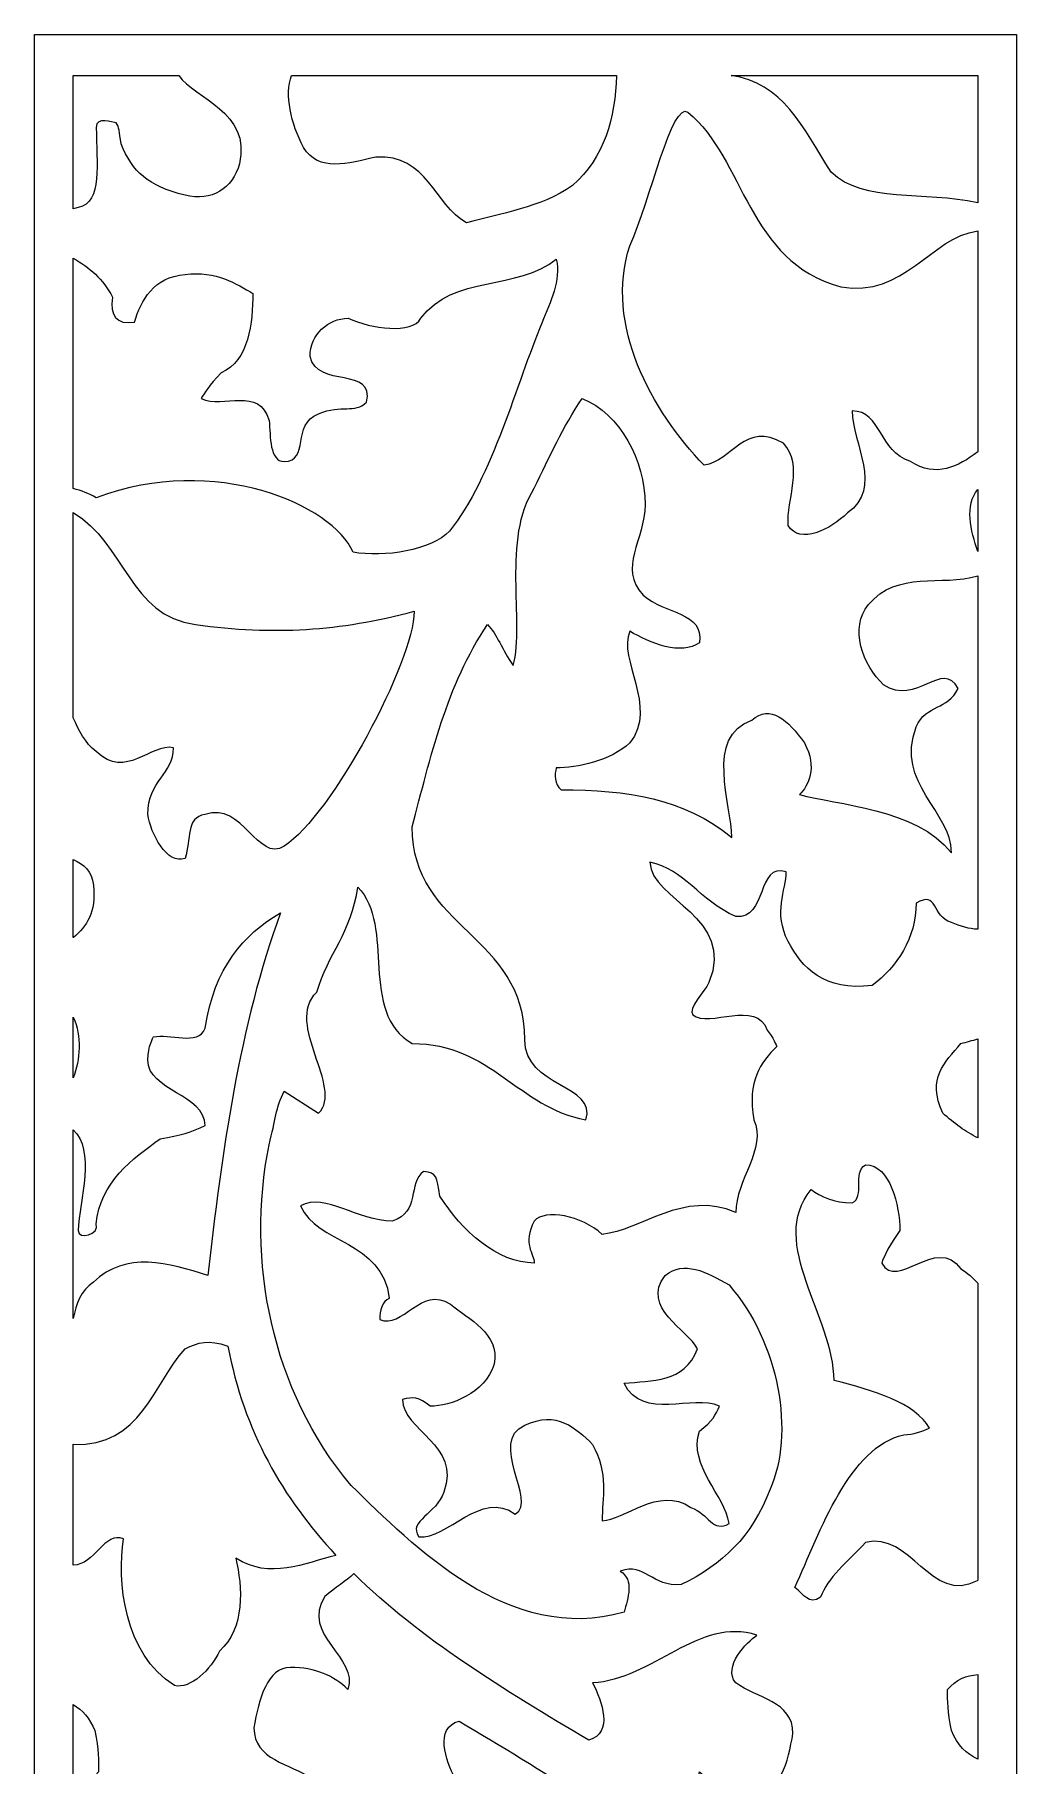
# Model space of a CAD drawing. Header units: centimetres. Extents: x -9.6 to 9.4, y -13.5 to 13.6.
# Drawn here: x 1.59 to 9.41, y -0.21 to 13.59 of the extents above; entities that cross this region are included whole.
import ezdxf

# ---------------------------------------------------------------- set-up
doc = ezdxf.new("R2010")
doc.units = ezdxf.units.CM
doc.header["$MEASUREMENT"] = 0
doc.layers.add('layer 1', color=7, linetype='Continuous')

msp = doc.modelspace()

# ---------------------------------------------------------------- linework, layer by layer
at = {"layer": 'layer 1', "color": 242, "lineweight": 9}
for points, knots in [([(9.40912, 13.58709), (9.40912, 13.58709), (1.58808, 13.58709), (1.58808, 13.58709), (1.58808, 13.58709), (1.58808, 13.58709), (1.58808, -13.52585), (1.58808, -13.52585), (1.58808, -13.52585), (1.58808, -13.52585), (9.40912, -13.52585), (9.40912, -13.52585), (9.40912, -13.52585), (9.40912, -13.52585), (9.40912, 13.58709), (9.40912, 13.58709)], [0, 0, 0, 0, 0.2, 0.2, 0.2, 0.2, 0.4, 0.4, 0.4, 0.4, 0.6, 0.6, 0.6, 0.6, 1, 1, 1, 1]), ([(2.73756, 13.26), (2.73756, 13.26), (1.89548, 13.26), (1.89548, 13.26), (1.89548, 13.26), (1.89548, 13.26), (1.89548, 12.19921), (1.89548, 12.19921), (1.89548, 12.19921), (1.90856, 12.20231), (1.92162, 12.2053), (1.93467, 12.2082), (1.93467, 12.2082), (2.13234, 12.25382), (2.07914, 12.55809), (2.07914, 12.84711), (2.07914, 12.84711), (2.07914, 12.9384), (2.20838, 12.88515), (2.23879, 12.88515), (2.23879, 12.88515), (2.26172, 12.84711), (2.26172, 12.81671), (2.2768, 12.71783), (2.2768, 12.71783), (2.36806, 12.48963), (2.48968, 12.38314), (2.78621, 12.30709), (2.78621, 12.30709), (2.99909, 12.25382), (3.16639, 12.36032), (3.21971, 12.55809), (3.21971, 12.55809), (3.3161, 12.97178), (2.86286, 13.07923), (2.73756, 13.26)], [0, 0, 0, 0, 0.1, 0.1, 0.1, 0.1, 0.2, 0.2, 0.2, 0.2, 0.3, 0.3, 0.3, 0.3, 0.4, 0.4, 0.4, 0.4, 0.5, 0.5, 0.5, 0.5, 0.6, 0.6, 0.6, 0.6, 0.7, 0.7, 0.7, 0.7, 0.8, 0.8, 0.8, 0.8, 1, 1, 1, 1]), ([(6.22396, 13.26), (6.22396, 13.26), (3.63573, 13.26), (3.63573, 13.26), (3.63573, 13.26), (3.57683, 13.11152), (3.63105, 12.87762), (3.72901, 12.6874), (3.72901, 12.6874), (3.85078, 12.48963), (4.08637, 12.55809), (4.30684, 12.61134), (4.30684, 12.61134), (4.71742, 12.63414), (4.77063, 12.23101), (5.02913, 12.0865), (5.02913, 12.0865), (5.29526, 12.16255), (5.62216, 12.2082), (5.87307, 12.38314), (5.87307, 12.38314), (6.12727, 12.60622), (6.21407, 12.92615), (6.22396, 13.26)], [0, 0, 0, 0, 0.14285714, 0.14285714, 0.14285714, 0.14285714, 0.28571429, 0.28571429, 0.28571429, 0.28571429, 0.42857143, 0.42857143, 0.42857143, 0.42857143, 0.57142857, 0.57142857, 0.57142857, 0.57142857, 0.71428571, 0.71428571, 0.71428571, 0.71428571, 1, 1, 1, 1]), ([(9.10172, 13.26), (9.10172, 13.26), (7.13673, 13.26), (7.13673, 13.26), (7.13673, 13.26), (7.54155, 13.21001), (7.71025, 12.84986), (7.9335, 12.48963), (7.9335, 12.48963), (8.19213, 12.24292), (8.67437, 12.33889), (9.10172, 12.24666), (9.10172, 12.24666), (9.10172, 12.24666), (9.10172, 13.26), (9.10172, 13.26)], [0, 0, 0, 0, 0.2, 0.2, 0.2, 0.2, 0.4, 0.4, 0.4, 0.4, 0.6, 0.6, 0.6, 0.6, 1, 1, 1, 1]), ([(9.10172, 10.2609), (9.10172, 10.2609), (9.10172, 12.02226), (9.10172, 12.02226), (9.10172, 12.02226), (8.72231, 11.97073), (8.51907, 11.48654), (8.00954, 11.57686), (8.00954, 11.57686), (7.26443, 11.78224), (7.24924, 12.58852), (6.79303, 12.96883), (6.79303, 12.96883), (6.66378, 13.0601), (6.49652, 12.26905), (6.32926, 11.90394), (6.32926, 11.90394), (6.12396, 11.27261), (6.50413, 10.58805), (6.9223, 10.15447), (6.9223, 10.15447), (7.14279, 10.1849), (7.24924, 10.51198), (7.55335, 10.32944), (7.55335, 10.32944), (7.72062, 10.15447), (7.57616, 9.88064), (7.59139, 9.67527), (7.59139, 9.67527), (7.68261, 9.51556), (7.9335, 9.64486), (8.06277, 9.77416), (8.06277, 9.77416), (8.35169, 9.97192), (8.1008, 10.32944), (8.1008, 10.58805), (8.1008, 10.58805), (8.33648, 10.58805), (8.31368, 10.26097), (8.56457, 10.1849), (8.56457, 10.1849), (8.77402, 10.05049), (8.94239, 10.14421), (9.10172, 10.2609)], [0, 0, 0, 0, 0.08333333, 0.08333333, 0.08333333, 0.08333333, 0.16666667, 0.16666667, 0.16666667, 0.16666667, 0.25, 0.25, 0.25, 0.25, 0.33333333, 0.33333333, 0.33333333, 0.33333333, 0.41666667, 0.41666667, 0.41666667, 0.41666667, 0.5, 0.5, 0.5, 0.5, 0.58333333, 0.58333333, 0.58333333, 0.58333333, 0.66666667, 0.66666667, 0.66666667, 0.66666667, 0.75, 0.75, 0.75, 0.75, 0.83333333, 0.83333333, 0.83333333, 0.83333333, 1, 1, 1, 1]), ([(1.89548, 11.80446), (1.89548, 11.80446), (1.89548, 9.96895), (1.89548, 9.96895), (1.89548, 9.96895), (1.95951, 9.95166), (2.0226, 9.92886), (2.07914, 9.89586), (2.07914, 9.89586), (3.02954, 10.25335), (3.9647, 9.835), (4.12438, 9.4623), (4.12438, 9.4623), (4.36767, 9.41668), (4.75544, 9.4775), (4.89229, 9.62965), (4.89229, 9.62965), (5.24202, 10.0632), (5.42459, 10.80863), (5.62977, 11.28783), (5.62977, 11.28783), (5.69819, 11.46277), (5.78184, 11.62251), (5.74392, 11.79746), (5.74392, 11.79746), (5.43969, 11.54643), (4.9227, 11.67574), (4.6642, 11.32587), (4.6642, 11.32587), (4.59576, 11.19656), (4.26883, 11.24218), (4.08637, 11.32587), (4.08637, 11.32587), (3.92669, 11.32587), (3.78223, 11.19656), (3.78223, 11.02158), (3.78223, 11.02158), (3.83546, 10.76298), (4.30684, 10.94553), (4.23081, 10.65649), (4.23081, 10.65649), (4.13957, 10.56521), (4.03312, 10.6413), (3.85078, 10.56521), (3.85078, 10.56521), (3.63016, 10.48155), (3.78223, 10.1849), (3.57696, 10.1849), (3.57696, 10.1849), (3.4553, 10.1849), (3.47051, 10.38267), (3.4553, 10.51198), (3.4553, 10.51198), (3.37936, 10.7858), (3.09035, 10.60325), (2.91548, 10.68693), (2.91548, 10.68693), (2.94589, 10.73257), (2.9687, 10.7858), (3.07513, 10.8923), (3.07513, 10.8923), (3.29562, 10.98357), (3.32605, 11.29544), (3.32605, 11.52363), (3.32605, 11.52363), (3.19678, 11.59969), (3.03713, 11.70619), (2.78621, 11.67574), (2.78621, 11.67574), (2.53532, 11.65292), (2.43648, 11.47038), (2.38325, 11.29544), (2.38325, 11.29544), (2.23879, 11.27261), (2.18559, 11.34866), (2.20838, 11.4932), (2.20838, 11.4932), (2.134, 11.63892), (2.02302, 11.7341), (1.89548, 11.80446)], [0, 0, 0, 0, 0.04761905, 0.04761905, 0.04761905, 0.04761905, 0.0952381, 0.0952381, 0.0952381, 0.0952381, 0.14285714, 0.14285714, 0.14285714, 0.14285714, 0.19047619, 0.19047619, 0.19047619, 0.19047619, 0.23809524, 0.23809524, 0.23809524, 0.23809524, 0.28571429, 0.28571429, 0.28571429, 0.28571429, 0.33333333, 0.33333333, 0.33333333, 0.33333333, 0.38095238, 0.38095238, 0.38095238, 0.38095238, 0.42857143, 0.42857143, 0.42857143, 0.42857143, 0.47619048, 0.47619048, 0.47619048, 0.47619048, 0.52380952, 0.52380952, 0.52380952, 0.52380952, 0.57142857, 0.57142857, 0.57142857, 0.57142857, 0.61904762, 0.61904762, 0.61904762, 0.61904762, 0.66666667, 0.66666667, 0.66666667, 0.66666667, 0.71428571, 0.71428571, 0.71428571, 0.71428571, 0.76190476, 0.76190476, 0.76190476, 0.76190476, 0.80952381, 0.80952381, 0.80952381, 0.80952381, 0.85714286, 0.85714286, 0.85714286, 0.85714286, 0.9047619, 0.9047619, 0.9047619, 0.9047619, 1, 1, 1, 1]), ([(9.10172, 6.45574), (9.10172, 6.45574), (9.10172, 9.27249), (9.10172, 9.27249), (9.10172, 9.27249), (8.80962, 9.18748), (8.46375, 9.32029), (8.23003, 9.04394), (8.23003, 9.04394), (8.07796, 8.8614), (8.18441, 8.55716), (8.35169, 8.40502), (8.35169, 8.40502), (8.61021, 8.23008), (8.82309, 8.6104), (8.94474, 8.37459), (8.94474, 8.37459), (8.8611, 8.19965), (8.69382, 8.25289), (8.61021, 8.07032), (8.61021, 8.07032), (8.44291, 7.61399), (8.89151, 7.401), (8.89151, 7.06632), (8.89151, 7.06632), (8.61021, 7.42383), (7.97153, 7.44665), (7.68261, 7.53031), (7.68261, 7.53031), (7.75104, 7.59877), (7.82707, 7.74326), (7.72062, 7.94101), (7.72062, 7.94101), (7.59139, 8.12359), (7.4469, 8.25289), (7.30244, 8.12359), (7.30244, 8.12359), (6.9223, 7.99427), (7.14279, 7.44665), (7.14279, 7.18803), (7.14279, 7.18803), (6.76263, 7.49988), (6.30644, 7.56834), (5.78184, 7.56834), (5.78184, 7.56834), (5.72861, 7.61399), (5.72861, 7.69004), (5.74392, 7.74326), (5.74392, 7.74326), (5.90359, 7.74326), (6.17719, 7.79651), (6.32926, 7.94101), (6.32926, 7.94101), (6.55735, 8.23008), (6.23042, 8.6104), (6.32926, 8.83095), (6.32926, 8.83095), (6.48891, 8.73971), (6.73981, 8.63322), (6.88429, 8.73971), (6.88429, 8.73971), (6.9223, 8.99071), (6.61056, 8.96027), (6.43571, 9.12002), (6.43571, 9.12002), (6.23042, 9.34061), (6.4509, 9.55359), (6.4509, 9.84261), (6.4509, 9.84261), (6.4509, 10.19251), (6.25322, 10.56521), (5.9491, 10.68693), (5.9491, 10.68693), (5.79703, 10.45873), (5.69058, 10.22294), (5.56896, 9.97192), (5.56896, 9.97192), (5.31042, 9.56879), (5.49292, 8.91464), (5.40167, 8.55716), (5.40167, 8.55716), (5.31042, 8.68645), (5.27255, 8.80817), (5.19643, 8.88422), (5.19643, 8.88422), (4.86947, 8.40502), (4.74022, 7.81934), (4.59576, 7.27169), (4.59576, 7.27169), (4.59576, 6.45783), (5.49292, 6.41218), (5.49292, 5.57547), (5.49292, 5.57547), (5.49292, 5.19515), (6.07076, 5.21799), (5.9795, 4.93656), (5.9795, 4.93656), (5.43969, 5.03544), (5.22682, 5.54505), (4.59576, 5.54505), (4.59576, 5.54505), (4.16249, 5.79605), (4.46652, 6.48063), (4.16249, 6.79249), (4.16249, 6.79249), (4.10915, 6.4274), (3.92669, 6.26004), (3.83546, 5.95578), (3.83546, 5.95578), (3.57696, 5.69718), (4.05595, 5.19515), (3.85078, 4.98979), (3.85078, 4.98979), (3.85078, 4.98979), (3.57696, 5.16472), (3.57696, 5.16472), (3.57696, 5.16472), (3.50853, 5.03544), (3.50853, 4.93656), (3.4553, 4.73879), (3.4553, 4.73879), (3.27282, 3.8184), (3.47051, 2.78394), (4.10915, 2.02331), (4.10915, 2.02331), (4.61098, 1.5365), (5.36366, 0.75306), (6.28364, 1.01167), (6.28364, 1.01167), (6.31404, 1.12576), (6.36728, 1.27026), (6.25322, 1.33873), (6.25322, 1.33873), (6.4509, 1.4148), (6.50413, 1.20944), (6.73981, 1.23225), (6.73981, 1.23225), (7.06677, 1.39198), (7.30244, 1.61257), (7.4469, 1.99288), (7.4469, 1.99288), (7.6447, 2.42644), (7.52293, 3.16438), (7.11997, 3.62065), (7.11997, 3.62065), (6.9375, 3.72713), (6.76263, 3.8184), (6.61056, 3.6967), (6.61056, 3.6967), (6.4129, 3.4381), (6.79303, 3.26315), (6.86907, 3.11102), (6.86907, 3.11102), (6.76263, 2.8372), (6.50413, 2.86002), (6.28364, 2.8372), (6.28364, 2.8372), (6.43571, 2.53303), (6.83106, 2.75353), (7.04394, 2.65463), (7.04394, 2.65463), (7.01363, 2.58617), (6.99074, 2.53303), (6.88429, 2.45686), (6.88429, 2.45686), (6.79303, 2.17546), (7.08957, 1.94726), (7.11997, 1.71905), (7.11997, 1.71905), (6.99074, 1.643), (6.96031, 1.79511), (6.81585, 1.84836), (6.81585, 1.84836), (6.55735, 2.02331), (6.28364, 1.74198), (6.10876, 1.74198), (6.10876, 1.74198), (6.10876, 1.91682), (6.16198, 2.1222), (6.03273, 2.35039), (6.03273, 2.35039), (5.90359, 2.47968), (5.74392, 2.62421), (5.49292, 2.50251), (5.49292, 2.50251), (5.19643, 2.37331), (5.59936, 1.89409), (5.41689, 1.79511), (5.41689, 1.79511), (5.15081, 1.99288), (4.86947, 1.58973), (4.64898, 1.61257), (4.64898, 1.61257), (4.55775, 1.74198), (4.79356, 1.79511), (4.84667, 1.97008), (4.84667, 1.97008), (4.99112, 2.35039), (4.51973, 2.45686), (4.51973, 2.70787), (4.51973, 2.70787), (4.59576, 2.73071), (4.64898, 2.73071), (4.74022, 2.65463), (4.74022, 2.65463), (4.8999, 2.65463), (5.17359, 2.75353), (5.24963, 2.9893), (5.24963, 2.9893), (5.29526, 3.24033), (5.04436, 3.34681), (4.8999, 3.4685), (4.8999, 3.4685), (4.6642, 3.62065), (4.51973, 3.26315), (4.33726, 3.34681), (4.33726, 3.34681), (4.33726, 3.41527), (4.36006, 3.49134), (4.41329, 3.51415), (4.41329, 3.51415), (4.36006, 3.97813), (3.83546, 3.94773), (3.70619, 4.25198), (3.70619, 4.25198), (3.90388, 4.35847), (4.16249, 4.13028), (4.43609, 4.13028), (4.43609, 4.13028), (4.6642, 4.19873), (4.55775, 4.43454), (4.68702, 4.52581), (4.68702, 4.52581), (4.79356, 4.51059), (4.79356, 4.48776), (4.81625, 4.32804), (4.81625, 4.32804), (4.99112, 4.05423), (5.27255, 3.79569), (5.56896, 3.79569), (5.56896, 3.79569), (5.56896, 3.87165), (5.4701, 3.94773), (5.56896, 4.13028), (5.56896, 4.13028), (5.65257, 4.22916), (5.9491, 4.1759), (6.10876, 4.02378), (6.10876, 4.02378), (6.4129, 4.05423), (6.76263, 4.38128), (7.17331, 4.19873), (7.17331, 4.19873), (7.17331, 4.45736), (7.42409, 4.70834), (7.31766, 4.93656), (7.31766, 4.93656), (7.26443, 5.24842), (7.37088, 5.39292), (7.50015, 5.52223), (7.50015, 5.52223), (7.50015, 5.52223), (7.46973, 5.5983), (7.42409, 5.65153), (7.42409, 5.65153), (7.34046, 5.90255), (6.96031, 5.66674), (6.83106, 5.77323), (6.83106, 5.77323), (6.79303, 5.8265), (6.9223, 5.95578), (6.96031, 6.03188), (6.96031, 6.03188), (7.17331, 6.5567), (6.50413, 6.68601), (6.48891, 6.99026), (6.48891, 6.99026), (6.76263, 6.93703), (6.88429, 6.68601), (7.17331, 6.5567), (7.17331, 6.5567), (7.42409, 6.53389), (7.34046, 6.99026), (7.57616, 6.91421), (7.57616, 6.91421), (7.57616, 6.76967), (7.46973, 6.58713), (7.59139, 6.35894), (7.59139, 6.35894), (7.6978, 6.15358), (7.8803, 5.95578), (8.26045, 6.00904), (8.26045, 6.00904), (8.45814, 6.15358), (8.61021, 6.38936), (8.61021, 6.66318), (8.61021, 6.66318), (8.78506, 6.76967), (8.73183, 6.5567), (8.89151, 6.51106), (8.89151, 6.51106), (8.96407, 6.4769), (9.03364, 6.45954), (9.10172, 6.45574)], [0, 0, 0, 0, 0.01298701, 0.01298701, 0.01298701, 0.01298701, 0.02597403, 0.02597403, 0.02597403, 0.02597403, 0.03896104, 0.03896104, 0.03896104, 0.03896104, 0.05194805, 0.05194805, 0.05194805, 0.05194805, 0.06493506, 0.06493506, 0.06493506, 0.06493506, 0.07792208, 0.07792208, 0.07792208, 0.07792208, 0.09090909, 0.09090909, 0.09090909, 0.09090909, 0.1038961, 0.1038961, 0.1038961, 0.1038961, 0.11688312, 0.11688312, 0.11688312, 0.11688312, 0.12987013, 0.12987013, 0.12987013, 0.12987013, 0.14285714, 0.14285714, 0.14285714, 0.14285714, 0.15584416, 0.15584416, 0.15584416, 0.15584416, 0.16883117, 0.16883117, 0.16883117, 0.16883117, 0.18181818, 0.18181818, 0.18181818, 0.18181818, 0.19480519, 0.19480519, 0.19480519, 0.19480519, 0.20779221, 0.20779221, 0.20779221, 0.20779221, 0.22077922, 0.22077922, 0.22077922, 0.22077922, 0.23376623, 0.23376623, 0.23376623, 0.23376623, 0.24675325, 0.24675325, 0.24675325, 0.24675325, 0.25974026, 0.25974026, 0.25974026, 0.25974026, 0.27272727, 0.27272727, 0.27272727, 0.27272727, 0.28571429, 0.28571429, 0.28571429, 0.28571429, 0.2987013, 0.2987013, 0.2987013, 0.2987013, 0.31168831, 0.31168831, 0.31168831, 0.31168831, 0.32467532, 0.32467532, 0.32467532, 0.32467532, 0.33766234, 0.33766234, 0.33766234, 0.33766234, 0.35064935, 0.35064935, 0.35064935, 0.35064935, 0.36363636, 0.36363636, 0.36363636, 0.36363636, 0.37662338, 0.37662338, 0.37662338, 0.37662338, 0.38961039, 0.38961039, 0.38961039, 0.38961039, 0.4025974, 0.4025974, 0.4025974, 0.4025974, 0.41558442, 0.41558442, 0.41558442, 0.41558442, 0.42857143, 0.42857143, 0.42857143, 0.42857143, 0.44155844, 0.44155844, 0.44155844, 0.44155844, 0.45454545, 0.45454545, 0.45454545, 0.45454545, 0.46753247, 0.46753247, 0.46753247, 0.46753247, 0.48051948, 0.48051948, 0.48051948, 0.48051948, 0.49350649, 0.49350649, 0.49350649, 0.49350649, 0.50649351, 0.50649351, 0.50649351, 0.50649351, 0.51948052, 0.51948052, 0.51948052, 0.51948052, 0.53246753, 0.53246753, 0.53246753, 0.53246753, 0.54545455, 0.54545455, 0.54545455, 0.54545455, 0.55844156, 0.55844156, 0.55844156, 0.55844156, 0.57142857, 0.57142857, 0.57142857, 0.57142857, 0.58441558, 0.58441558, 0.58441558, 0.58441558, 0.5974026, 0.5974026, 0.5974026, 0.5974026, 0.61038961, 0.61038961, 0.61038961, 0.61038961, 0.62337662, 0.62337662, 0.62337662, 0.62337662, 0.63636364, 0.63636364, 0.63636364, 0.63636364, 0.64935065, 0.64935065, 0.64935065, 0.64935065, 0.66233766, 0.66233766, 0.66233766, 0.66233766, 0.67532468, 0.67532468, 0.67532468, 0.67532468, 0.68831169, 0.68831169, 0.68831169, 0.68831169, 0.7012987, 0.7012987, 0.7012987, 0.7012987, 0.71428571, 0.71428571, 0.71428571, 0.71428571, 0.72727273, 0.72727273, 0.72727273, 0.72727273, 0.74025974, 0.74025974, 0.74025974, 0.74025974, 0.75324675, 0.75324675, 0.75324675, 0.75324675, 0.76623377, 0.76623377, 0.76623377, 0.76623377, 0.77922078, 0.77922078, 0.77922078, 0.77922078, 0.79220779, 0.79220779, 0.79220779, 0.79220779, 0.80519481, 0.80519481, 0.80519481, 0.80519481, 0.81818182, 0.81818182, 0.81818182, 0.81818182, 0.83116883, 0.83116883, 0.83116883, 0.83116883, 0.84415584, 0.84415584, 0.84415584, 0.84415584, 0.85714286, 0.85714286, 0.85714286, 0.85714286, 0.87012987, 0.87012987, 0.87012987, 0.87012987, 0.88311688, 0.88311688, 0.88311688, 0.88311688, 0.8961039, 0.8961039, 0.8961039, 0.8961039, 0.90909091, 0.90909091, 0.90909091, 0.90909091, 0.92207792, 0.92207792, 0.92207792, 0.92207792, 0.93506494, 0.93506494, 0.93506494, 0.93506494, 0.94805195, 0.94805195, 0.94805195, 0.94805195, 0.96103896, 0.96103896, 0.96103896, 0.96103896, 0.97402597, 0.97402597, 0.97402597, 0.97402597, 1, 1, 1, 1]), ([(9.10172, 9.4677), (9.10172, 9.4677), (9.10172, 9.96086), (9.10172, 9.96086), (9.10172, 9.96086), (8.99593, 9.83969), (9.04524, 9.63182), (9.10172, 9.4677)], [0, 0, 0, 0, 0.33333333, 0.33333333, 0.33333333, 0.33333333, 1, 1, 1, 1]), ([(1.89548, 9.77731), (1.89548, 9.77731), (1.89548, 8.14246), (1.89548, 8.14246), (1.89548, 8.14246), (1.93959, 8.04216), (1.98864, 7.94221), (2.07914, 7.87257), (2.07914, 7.87257), (2.31483, 7.64442), (2.51252, 7.94101), (2.69499, 7.903), (2.69499, 7.903), (2.69499, 7.69004), (2.48968, 7.64442), (2.48968, 7.37057), (2.48968, 7.37057), (2.51252, 7.21845), (2.64175, 6.96742), (2.78621, 7.02069), (2.78621, 7.02069), (2.83944, 7.1728), (2.78621, 7.34777), (2.94589, 7.37057), (2.94589, 7.37057), (3.25002, 7.47705), (3.36417, 6.98265), (3.57696, 7.11957), (3.57696, 7.11957), (3.9571, 7.36296), (4.61098, 8.59517), (4.61098, 8.99071), (4.61098, 8.99071), (4.01043, 8.83095), (3.50092, 8.80055), (2.86986, 8.88422), (2.86986, 8.88422), (2.34404, 8.9531), (2.30772, 9.53232), (1.89548, 9.77731)], [0, 0, 0, 0, 0.09090909, 0.09090909, 0.09090909, 0.09090909, 0.18181818, 0.18181818, 0.18181818, 0.18181818, 0.27272727, 0.27272727, 0.27272727, 0.27272727, 0.36363636, 0.36363636, 0.36363636, 0.36363636, 0.45454545, 0.45454545, 0.45454545, 0.45454545, 0.54545455, 0.54545455, 0.54545455, 0.54545455, 0.63636364, 0.63636364, 0.63636364, 0.63636364, 0.72727273, 0.72727273, 0.72727273, 0.72727273, 0.81818182, 0.81818182, 0.81818182, 0.81818182, 1, 1, 1, 1]), ([(1.89548, 7.01231), (1.89548, 7.01231), (1.89548, 6.38925), (1.89548, 6.38925), (1.89548, 6.38925), (1.89548, 6.38925), (1.89665, 6.38936), (1.89665, 6.38936), (1.89665, 6.38936), (2.00311, 6.48063), (2.07914, 6.58713), (2.05631, 6.80771), (2.05631, 6.80771), (2.04469, 6.91822), (1.97863, 6.97537), (1.89548, 7.01231)], [0, 0, 0, 0, 0.2, 0.2, 0.2, 0.2, 0.4, 0.4, 0.4, 0.4, 0.6, 0.6, 0.6, 0.6, 1, 1, 1, 1]), ([(1.89548, 4.85747), (1.89548, 4.85747), (1.89548, 3.35369), (1.89548, 3.35369), (1.89548, 3.35369), (1.91694, 3.46972), (1.95705, 3.57644), (2.05631, 3.64347), (2.05631, 3.64347), (2.31483, 3.89447), (2.65698, 3.79569), (2.9687, 3.6967), (2.9687, 3.6967), (3.07513, 4.6551), (3.21971, 5.69718), (3.54654, 6.58713), (3.54654, 6.58713), (3.25002, 6.41218), (3.02193, 6.15358), (2.94589, 5.66674), (2.94589, 5.66674), (2.89279, 5.52223), (2.65698, 5.62873), (2.53532, 5.5983), (2.53532, 5.5983), (2.53532, 5.5983), (2.48968, 5.52223), (2.48968, 5.41574), (2.48968, 5.41574), (2.48968, 5.16472), (2.94589, 5.14192), (2.94589, 4.8909), (2.94589, 4.8909), (2.83944, 4.83767), (2.7483, 4.81484), (2.58865, 4.78441), (2.58865, 4.78441), (2.36806, 4.63229), (2.10965, 4.43454), (2.07914, 4.10744), (2.07914, 4.10744), (2.10965, 4.02378), (1.93467, 3.97813), (1.93467, 4.05423), (1.93467, 4.05423), (1.94815, 4.29535), (2.0735, 4.70157), (1.89548, 4.85747)], [0, 0, 0, 0, 0.07692308, 0.07692308, 0.07692308, 0.07692308, 0.15384615, 0.15384615, 0.15384615, 0.15384615, 0.23076923, 0.23076923, 0.23076923, 0.23076923, 0.30769231, 0.30769231, 0.30769231, 0.30769231, 0.38461538, 0.38461538, 0.38461538, 0.38461538, 0.46153846, 0.46153846, 0.46153846, 0.46153846, 0.53846154, 0.53846154, 0.53846154, 0.53846154, 0.61538462, 0.61538462, 0.61538462, 0.61538462, 0.69230769, 0.69230769, 0.69230769, 0.69230769, 0.76923077, 0.76923077, 0.76923077, 0.76923077, 0.84615385, 0.84615385, 0.84615385, 0.84615385, 1, 1, 1, 1]), ([(1.89548, 5.75428), (1.89548, 5.75428), (1.89548, 5.27069), (1.89548, 5.27069), (1.89548, 5.27069), (1.94977, 5.41356), (1.96724, 5.60811), (1.89548, 5.75428)], [0, 0, 0, 0, 0.33333333, 0.33333333, 0.33333333, 0.33333333, 1, 1, 1, 1]), ([(9.10172, 4.79299), (9.10172, 4.79299), (9.10172, 5.58211), (9.10172, 5.58211), (9.10172, 5.58211), (9.05885, 5.57024), (9.01425, 5.55763), (8.96754, 5.54505), (8.96754, 5.54505), (8.83828, 5.39292), (8.69382, 5.27122), (8.82309, 4.98979), (8.82309, 4.98979), (8.91566, 4.90787), (9.00489, 4.84098), (9.10172, 4.79299)], [0, 0, 0, 0, 0.2, 0.2, 0.2, 0.2, 0.4, 0.4, 0.4, 0.4, 0.6, 0.6, 0.6, 0.6, 1, 1, 1, 1]), ([(9.10172, 1.26736), (9.10172, 1.26736), (9.10172, 3.63482), (9.10172, 3.63482), (9.10172, 3.63482), (9.06392, 3.67621), (9.02077, 3.7156), (8.96754, 3.74996), (8.96754, 3.74996), (8.76985, 4.02378), (8.45814, 3.56739), (8.33648, 3.79569), (8.33648, 3.79569), (8.35169, 3.84885), (8.4049, 3.94773), (8.48094, 4.05423), (8.48094, 4.05423), (8.48094, 4.25198), (8.4049, 4.57903), (8.20724, 4.57903), (8.20724, 4.57903), (8.1008, 4.51059), (8.20724, 4.32804), (8.1008, 4.27481), (8.1008, 4.27481), (7.95634, 4.27481), (7.84987, 4.32804), (7.77384, 4.38128), (7.77384, 4.38128), (7.42409, 3.94773), (7.95634, 3.36962), (7.95634, 2.86002), (7.95634, 2.86002), (8.26045, 2.78394), (8.61021, 2.67744), (8.71664, 2.47968), (8.71664, 2.47968), (8.66341, 2.45686), (8.58737, 2.42644), (8.51134, 2.42644), (8.51134, 2.42644), (8.07796, 2.32756), (7.84987, 1.6658), (7.6447, 1.20944), (7.6447, 1.20944), (7.72062, 1.15619), (7.75104, 1.06492), (7.84987, 1.13337), (7.84987, 1.13337), (7.90311, 1.28549), (8.06277, 1.4148), (8.20724, 1.56692), (8.20724, 1.56692), (8.56457, 1.6658), (8.73183, 1.06492), (9.09678, 1.26279), (9.09678, 1.26279), (9.09846, 1.26429), (9.1001, 1.26583), (9.10172, 1.26736)], [0, 0, 0, 0, 0.0625, 0.0625, 0.0625, 0.0625, 0.125, 0.125, 0.125, 0.125, 0.1875, 0.1875, 0.1875, 0.1875, 0.25, 0.25, 0.25, 0.25, 0.3125, 0.3125, 0.3125, 0.3125, 0.375, 0.375, 0.375, 0.375, 0.4375, 0.4375, 0.4375, 0.4375, 0.5, 0.5, 0.5, 0.5, 0.5625, 0.5625, 0.5625, 0.5625, 0.625, 0.625, 0.625, 0.625, 0.6875, 0.6875, 0.6875, 0.6875, 0.75, 0.75, 0.75, 0.75, 0.8125, 0.8125, 0.8125, 0.8125, 0.875, 0.875, 0.875, 0.875, 1, 1, 1, 1]), ([(1.89548, 2.35063), (1.89548, 2.35063), (1.89548, 1.38875), (1.89548, 1.38875), (1.89548, 1.38875), (2.06699, 1.38544), (2.14474, 1.66252), (2.29672, 1.59639), (2.29672, 1.59639), (2.24324, 1.26786), (2.29672, 0.67958), (2.70147, 0.42747), (2.70147, 0.42747), (2.83129, 0.3969), (2.99167, 0.55735), (3.06039, 0.70251), (3.06039, 0.70251), (3.2666, 0.88586), (3.24368, 1.2144), (3.19023, 1.44361), (3.19023, 1.44361), (3.45779, 1.26903), (3.7431, 1.40467), (3.98874, 1.46575), (3.98874, 1.46575), (3.56801, 1.91853), (3.25341, 2.45563), (3.12836, 3.13384), (3.12836, 3.13384), (2.9687, 3.18707), (2.89279, 3.16438), (2.78621, 3.11102), (2.78621, 3.11102), (2.53532, 2.8372), (2.43648, 2.32756), (1.89665, 2.35039), (1.89665, 2.35039), (1.89665, 2.35039), (1.89548, 2.35063), (1.89548, 2.35063)], [0, 0, 0, 0, 0.09090909, 0.09090909, 0.09090909, 0.09090909, 0.18181818, 0.18181818, 0.18181818, 0.18181818, 0.27272727, 0.27272727, 0.27272727, 0.27272727, 0.36363636, 0.36363636, 0.36363636, 0.36363636, 0.45454545, 0.45454545, 0.45454545, 0.45454545, 0.54545455, 0.54545455, 0.54545455, 0.54545455, 0.63636364, 0.63636364, 0.63636364, 0.63636364, 0.72727273, 0.72727273, 0.72727273, 0.72727273, 0.81818182, 0.81818182, 0.81818182, 0.81818182, 1, 1, 1, 1]), ([(4.13027, 1.32032), (4.66228, 0.79777), (5.33432, 0.38793), (6.00233, -0.00746), (6.00233, -0.00746), (6.19999, 0.04566), (6.10876, 0.30427), (6.03273, 0.44881), (6.03273, 0.44881), (6.50413, 0.47172), (6.88429, 0.98124), (7.34046, 0.82911), (7.34046, 0.82911), (7.26443, 0.77586), (7.06677, 0.57809), (7.17331, 0.44881), (7.17331, 0.44881), (7.34046, 0.32709), (7.62938, 0.30427), (7.62938, 0.04566), (7.62938, 0.04566), (7.59139, -0.18254), (7.52293, -0.43354), (7.34046, -0.43354), (7.34046, -0.43354), (7.14279, -0.43354), (6.99074, -0.36508), (6.88429, -0.25859), (6.88429, -0.25859), (6.79303, -0.50962), (7.26443, -0.69216), (7.06677, -0.99643), (7.06677, -0.99643), (6.98491, -1.06969), (6.89819, -1.1185), (6.83839, -1.17753), (6.83839, -1.17753), (6.30588, -0.65811), (5.6357, -0.24961), (4.9696, 0.14465), (4.9696, 0.14465), (4.77105, 0.0913), (4.86268, -0.16847), (4.93906, -0.31363), (4.93906, -0.31363), (4.46557, -0.33666), (4.08373, -0.84843), (3.62553, -0.69564), (3.62553, -0.69564), (3.7019, -0.64215), (3.90044, -0.4435), (3.79343, -0.31363), (3.79343, -0.31363), (3.62553, -0.1914), (3.33533, -0.16847), (3.33533, 0.0913), (3.33533, 0.0913), (3.3735, 0.32051), (3.44225, 0.57262), (3.62553, 0.57262), (3.62553, 0.57262), (3.82407, 0.57262), (3.97681, 0.50387), (4.08373, 0.3969), (4.08373, 0.3969), (4.17538, 0.64903), (3.7019, 0.8324), (3.90044, 1.138), (3.90044, 1.138), (3.98284, 1.21175), (4.07017, 1.26085), (4.13027, 1.32032)], [0, 0, 0, 0, 0.05263158, 0.05263158, 0.05263158, 0.05263158, 0.10526316, 0.10526316, 0.10526316, 0.10526316, 0.15789474, 0.15789474, 0.15789474, 0.15789474, 0.21052632, 0.21052632, 0.21052632, 0.21052632, 0.26315789, 0.26315789, 0.26315789, 0.26315789, 0.31578947, 0.31578947, 0.31578947, 0.31578947, 0.36842105, 0.36842105, 0.36842105, 0.36842105, 0.42105263, 0.42105263, 0.42105263, 0.42105263, 0.47368421, 0.47368421, 0.47368421, 0.47368421, 0.52631579, 0.52631579, 0.52631579, 0.52631579, 0.57894737, 0.57894737, 0.57894737, 0.57894737, 0.63157895, 0.63157895, 0.63157895, 0.63157895, 0.68421053, 0.68421053, 0.68421053, 0.68421053, 0.73684211, 0.73684211, 0.73684211, 0.73684211, 0.78947368, 0.78947368, 0.78947368, 0.78947368, 0.84210526, 0.84210526, 0.84210526, 0.84210526, 0.89473684, 0.89473684, 0.89473684, 0.89473684, 1, 1, 1, 1]), ([(9.10172, -0.15828), (9.10172, -0.15828), (9.10172, 0.51468), (9.10172, 0.51468), (9.10172, 0.51468), (9.01115, 0.5099), (8.92789, 0.47668), (8.8611, 0.39555), (8.8611, 0.39555), (8.8611, 0.30427), (8.8611, 0.2206), (8.89151, 0.06849), (8.89151, 0.06849), (8.93856, -0.04917), (9.01341, -0.11773), (9.10172, -0.15828)], [0, 0, 0, 0, 0.2, 0.2, 0.2, 0.2, 0.4, 0.4, 0.4, 0.4, 0.6, 0.6, 0.6, 0.6, 1, 1, 1, 1]), ([(1.89548, 0.27594), (1.89548, 0.27594), (1.89548, -0.37582), (1.89548, -0.37582), (1.89548, -0.37582), (1.97131, -0.3643), (2.04076, -0.32985), (2.09814, -0.26015), (2.09814, -0.26015), (2.09814, -0.16847), (2.09814, -0.08443), (2.0676, 0.06837), (2.0676, 0.06837), (2.02744, 0.16881), (1.96714, 0.23373), (1.89548, 0.27594)], [0, 0, 0, 0, 0.2, 0.2, 0.2, 0.2, 0.4, 0.4, 0.4, 0.4, 0.6, 0.6, 0.6, 0.6, 1, 1, 1, 1])]:
    msp.add_open_spline(points, degree=3, knots=knots, dxfattribs=at)

doc.saveas('drawing.dxf')
